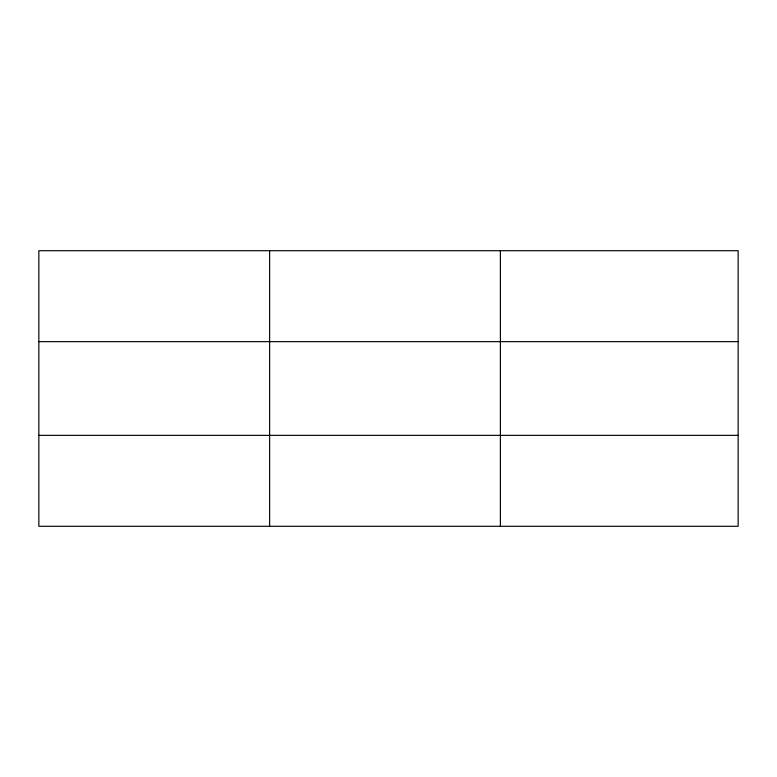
<?xml version="1.0" encoding="UTF-8"?>
<svg xmlns="http://www.w3.org/2000/svg" width="777" height="777" viewBox="0 0 777 777"><rect width="100%" height="100%" fill="white"/><g stroke="black" fill="none" stroke-linecap="round" stroke-linejoin="round"><path stroke-width="1.17" d="M269.619 526.291L269.619 250.709M500.388 526.291L500.388 250.709M738.15 341.647L738.15 250.709L38.85 250.709L38.85 526.291L738.15 526.291L738.15 341.647L38.85 341.647M38.85 435.353L738.15 435.353"/></g></svg>
